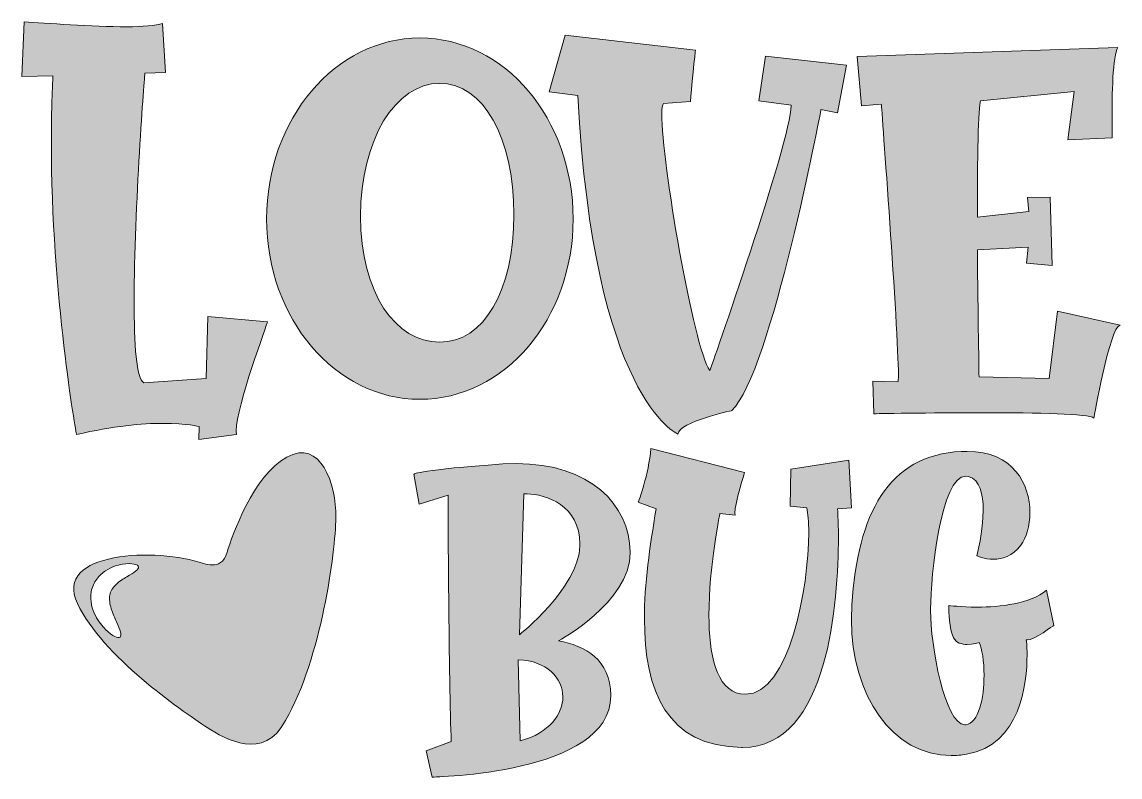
# Model space of a CAD drawing. Header units: inches. Extents: x 188 to 892, y -920 to -159.
# Drawn here: x 188 to 890, y -920 to -437 of the extents above; entities that cross this region are included whole.
import ezdxf

# ---------------------------------------------------------------- set-up
doc = ezdxf.new("R2010")
doc.units = ezdxf.units.IN
doc.header["$MEASUREMENT"] = 0
doc.layers.add('Layer 1', color=7, linetype='Continuous')

# ---------------------------------------------------------------- blocks, each defined once
blk = doc.blocks.new('block 3')
at = {"layer": 'Layer 1', "true_color": 0xe43b40}
h = blk.add_hatch(color=13, dxfattribs=at)
h.dxf.hatch_style = 2
edge = h.paths.add_edge_path()
edge.add_spline(control_points=[(301.8, -695.38), (301.8, -695.38), (293.95, -693.33), (278.58, -693.33), (265.61, -693.33), (246.83, -695.03), (223.27, -700.5), (223.27, -700.5), (207.22, -611.72), (207.22, -512.7), (207.22, -499.04), (207.56, -485.04), (208.24, -471.04), (208.24, -471.04), (188.44, -471.38), (188.44, -471.38), (188.44, -471.38), (189.8, -436.55), (189.8, -436.55), (203.46, -437.23), (233.51, -439.62), (255.36, -439.62), (265.61, -439.62), (274.14, -438.94), (278.24, -437.58), (278.24, -437.58), (280.29, -468.99), (280.29, -468.99), (280.29, -468.99), (266.97, -469.33), (266.97, -469.33), (266.97, -469.33), (260.14, -556.06), (260.14, -614.79), (260.14, -643.13), (261.51, -664.64), (266.29, -667.38), (266.29, -667.38), (306.24, -664.64), (306.24, -664.64), (306.24, -664.64), (307.26, -625.04), (307.26, -625.04), (307.26, -625.04), (345.51, -628.45), (345.51, -628.45), (345.51, -628.45), (325.36, -682.74), (325.36, -698.11), (325.36, -698.11), (325.7, -700.5), (325.7, -700.5), (325.7, -700.5), (301.46, -703.57), (301.46, -703.57), (301.46, -703.57), (301.8, -695.38), (301.8, -695.38)], knot_values=[0, 0, 0, 0, 1, 1, 1, 2, 2, 2, 3, 3, 3, 4, 4, 4, 5, 5, 5, 6, 6, 6, 7, 7, 7, 8, 8, 8, 9, 9, 9, 10, 10, 10, 11, 11, 11, 12, 12, 12, 13, 13, 13, 14, 14, 14, 15, 15, 15, 16, 16, 16, 17, 17, 17, 18, 18, 18, 19, 19, 19, 19], degree=3, periodic=1)
h = blk.add_hatch(color=13, dxfattribs=at)
h.dxf.hatch_style = 2
edge = h.paths.add_edge_path()
edge.add_spline(control_points=[(344.82, -562.55), (344.82, -498.7), (388.86, -446.8), (442.82, -446.8), (497.11, -446.8), (540.81, -498.7), (540.81, -562.55), (540.81, -626.4), (497.11, -677.96), (442.82, -677.96), (388.86, -677.96), (344.82, -626.4), (344.82, -562.55)], knot_values=[0, 0, 0, 0, 1, 1, 1, 2, 2, 2, 3, 3, 3, 4, 4, 4, 4], degree=3, periodic=1)
edge = h.paths.add_edge_path()
edge.add_spline(control_points=[(502.91, -559.82), (502.91, -510.65), (483.45, -475.82), (455.45, -475.82), (427.45, -475.82), (404.91, -511.67), (404.91, -560.84), (404.91, -610.01), (427.45, -641.42), (455.45, -641.42), (483.45, -641.42), (502.91, -608.99), (502.91, -559.82)], knot_values=[0, 0, 0, 0, 1, 1, 1, 2, 2, 2, 3, 3, 3, 4, 4, 4, 4], degree=3, periodic=1)
h = blk.add_hatch(color=13, dxfattribs=at)
h.dxf.hatch_style = 2
edge = h.paths.add_edge_path()
edge.add_spline(control_points=[(543.89, -483.67), (543.89, -483.67), (525.45, -481.28), (525.45, -481.28), (525.45, -481.28), (535.69, -445.09), (535.69, -445.09), (535.69, -445.09), (619.01, -454.65), (619.01, -454.65), (619.01, -454.65), (615.94, -481.28), (615.94, -487.43), (615.94, -487.43), (598.52, -488.79), (598.52, -488.79), (597.84, -489.48), (597.5, -491.87), (597.5, -495.62), (597.5, -525.67), (617.64, -645.18), (628.23, -659.52), (628.23, -659.52), (680.13, -512.35), (680.13, -490.16), (680.13, -490.16), (680.13, -489.82), (680.13, -489.82), (680.13, -489.82), (659.64, -487.09), (659.64, -487.09), (659.64, -487.09), (663.74, -458.41), (663.74, -458.41), (663.74, -458.41), (715.64, -464.21), (715.64, -464.21), (715.64, -464.21), (709.83, -494.6), (709.83, -494.6), (709.83, -494.6), (699.25, -492.55), (699.25, -492.55), (699.25, -492.55), (667.5, -660.89), (642.23, -685.13), (642.23, -685.13), (608.77, -692.3), (607.74, -700.16), (607.74, -700.16), (553.79, -677.62), (543.89, -483.67)], knot_values=[0, 0, 0, 0, 1, 1, 1, 2, 2, 2, 3, 3, 3, 4, 4, 4, 5, 5, 5, 6, 6, 6, 7, 7, 7, 8, 8, 8, 9, 9, 9, 10, 10, 10, 11, 11, 11, 12, 12, 12, 13, 13, 13, 14, 14, 14, 15, 15, 15, 16, 16, 16, 17, 17, 17, 17], degree=3, periodic=1)
h = blk.add_hatch(color=13, dxfattribs=at)
h.dxf.hatch_style = 2
edge = h.paths.add_edge_path()
edge.add_spline(control_points=[(804.07, -686.5), (768.56, -686.5), (733.05, -687.18), (733.05, -687.18), (733.05, -687.18), (732.37, -666.35), (732.37, -666.35), (732.37, -666.35), (748.42, -666.69), (748.42, -666.69), (748.76, -666.35), (748.76, -664.64), (748.76, -662.25), (748.76, -634.25), (737.83, -489.14), (737.83, -489.14), (737.83, -489.14), (725.2, -490.16), (725.2, -490.16), (725.2, -490.16), (722.47, -458.75), (722.47, -458.75), (722.47, -458.75), (889.1, -452.94), (889.1, -452.94), (885.68, -457.72), (885.34, -484.01), (885.34, -499.38), (885.34, -499.38), (885.34, -510.65), (885.34, -510.65), (885.34, -510.65), (857, -512.01), (857, -512.01), (857, -512.01), (861.1, -480.94), (861.1, -480.94), (861.1, -480.94), (801.34, -487.09), (801.34, -487.09), (799.64, -490.16), (799.29, -524.31), (799.29, -561.52), (799.29, -561.52), (832.07, -557.77), (832.07, -557.77), (832.07, -557.77), (831.39, -548.89), (831.39, -548.89), (831.39, -548.89), (845.73, -548.55), (845.73, -548.55), (845.73, -548.55), (847.1, -592.26), (847.1, -592.26), (847.1, -592.26), (830.71, -590.89), (830.71, -590.89), (830.71, -590.89), (831.73, -580.65), (831.73, -580.65), (831.73, -580.65), (799.29, -582.35), (799.29, -582.35), (799.64, -624.01), (800.32, -663.62), (800.32, -663.62), (800.32, -663.62), (845.05, -664.64), (845.05, -664.64), (845.05, -664.64), (850.51, -621.62), (850.51, -621.62), (850.51, -621.62), (890.46, -630.5), (890.46, -630.5), (883.98, -631.52), (873.73, -689.91), (873.73, -689.91), (870.66, -687.18), (837.2, -686.5), (804.07, -686.5)], knot_values=[0, 0, 0, 0, 1, 1, 1, 2, 2, 2, 3, 3, 3, 4, 4, 4, 5, 5, 5, 6, 6, 6, 7, 7, 7, 8, 8, 8, 9, 9, 9, 10, 10, 10, 11, 11, 11, 12, 12, 12, 13, 13, 13, 14, 14, 14, 15, 15, 15, 16, 16, 16, 17, 17, 17, 18, 18, 18, 19, 19, 19, 20, 20, 20, 21, 21, 21, 22, 22, 22, 23, 23, 23, 24, 24, 24, 25, 25, 25, 26, 26, 26, 27, 27, 27, 27], degree=3, periodic=1)
at = {"layer": 'Layer 1', "lineweight": 0}
for points, knots in [([(301.8, -695.38), (301.8, -695.38), (293.95, -693.33), (278.58, -693.33), (265.61, -693.33), (246.83, -695.03), (223.27, -700.5), (223.27, -700.5), (207.22, -611.72), (207.22, -512.7), (207.22, -499.04), (207.56, -485.04), (208.24, -471.04), (208.24, -471.04), (188.44, -471.38), (188.44, -471.38), (188.44, -471.38), (189.8, -436.55), (189.8, -436.55), (203.46, -437.23), (233.51, -439.62), (255.36, -439.62), (265.61, -439.62), (274.14, -438.94), (278.24, -437.58), (278.24, -437.58), (280.29, -468.99), (280.29, -468.99), (280.29, -468.99), (266.97, -469.33), (266.97, -469.33), (266.97, -469.33), (260.14, -556.06), (260.14, -614.79), (260.14, -643.13), (261.51, -664.64), (266.29, -667.38), (266.29, -667.38), (306.24, -664.64), (306.24, -664.64), (306.24, -664.64), (307.26, -625.04), (307.26, -625.04), (307.26, -625.04), (345.51, -628.45), (345.51, -628.45), (345.51, -628.45), (325.36, -682.74), (325.36, -698.11), (325.36, -698.11), (325.7, -700.5), (325.7, -700.5), (325.7, -700.5), (301.46, -703.57), (301.46, -703.57), (301.46, -703.57), (301.8, -695.38), (301.8, -695.38)], [0, 0, 0, 0, 1, 1, 1, 2, 2, 2, 3, 3, 3, 4, 4, 4, 5, 5, 5, 6, 6, 6, 7, 7, 7, 8, 8, 8, 9, 9, 9, 10, 10, 10, 11, 11, 11, 12, 12, 12, 13, 13, 13, 14, 14, 14, 15, 15, 15, 16, 16, 16, 17, 17, 17, 18, 18, 18, 19, 19, 19, 19]), ([(344.82, -562.55), (344.82, -498.7), (388.86, -446.8), (442.82, -446.8), (497.11, -446.8), (540.81, -498.7), (540.81, -562.55), (540.81, -626.4), (497.11, -677.96), (442.82, -677.96), (388.86, -677.96), (344.82, -626.4), (344.82, -562.55)], [0, 0, 0, 0, 1, 1, 1, 2, 2, 2, 3, 3, 3, 4, 4, 4, 4]), ([(543.89, -483.67), (543.89, -483.67), (525.45, -481.28), (525.45, -481.28), (525.45, -481.28), (535.69, -445.09), (535.69, -445.09), (535.69, -445.09), (619.01, -454.65), (619.01, -454.65), (619.01, -454.65), (615.94, -481.28), (615.94, -487.43), (615.94, -487.43), (598.52, -488.79), (598.52, -488.79), (597.84, -489.48), (597.5, -491.87), (597.5, -495.62), (597.5, -525.67), (617.64, -645.18), (628.23, -659.52), (628.23, -659.52), (680.13, -512.35), (680.13, -490.16), (680.13, -490.16), (680.13, -489.82), (680.13, -489.82), (680.13, -489.82), (659.64, -487.09), (659.64, -487.09), (659.64, -487.09), (663.74, -458.41), (663.74, -458.41), (663.74, -458.41), (715.64, -464.21), (715.64, -464.21), (715.64, -464.21), (709.83, -494.6), (709.83, -494.6), (709.83, -494.6), (699.25, -492.55), (699.25, -492.55), (699.25, -492.55), (667.5, -660.89), (642.23, -685.13), (642.23, -685.13), (608.77, -692.3), (607.74, -700.16), (607.74, -700.16), (553.79, -677.62), (543.89, -483.67)], [0, 0, 0, 0, 1, 1, 1, 2, 2, 2, 3, 3, 3, 4, 4, 4, 5, 5, 5, 6, 6, 6, 7, 7, 7, 8, 8, 8, 9, 9, 9, 10, 10, 10, 11, 11, 11, 12, 12, 12, 13, 13, 13, 14, 14, 14, 15, 15, 15, 16, 16, 16, 17, 17, 17, 17]), ([(804.07, -686.5), (768.56, -686.5), (733.05, -687.18), (733.05, -687.18), (733.05, -687.18), (732.37, -666.35), (732.37, -666.35), (732.37, -666.35), (748.42, -666.69), (748.42, -666.69), (748.76, -666.35), (748.76, -664.64), (748.76, -662.25), (748.76, -634.25), (737.83, -489.14), (737.83, -489.14), (737.83, -489.14), (725.2, -490.16), (725.2, -490.16), (725.2, -490.16), (722.47, -458.75), (722.47, -458.75), (722.47, -458.75), (889.1, -452.94), (889.1, -452.94), (885.68, -457.72), (885.34, -484.01), (885.34, -499.38), (885.34, -499.38), (885.34, -510.65), (885.34, -510.65), (885.34, -510.65), (857, -512.01), (857, -512.01), (857, -512.01), (861.1, -480.94), (861.1, -480.94), (861.1, -480.94), (801.34, -487.09), (801.34, -487.09), (799.64, -490.16), (799.29, -524.31), (799.29, -561.52), (799.29, -561.52), (832.07, -557.77), (832.07, -557.77), (832.07, -557.77), (831.39, -548.89), (831.39, -548.89), (831.39, -548.89), (845.73, -548.55), (845.73, -548.55), (845.73, -548.55), (847.1, -592.26), (847.1, -592.26), (847.1, -592.26), (830.71, -590.89), (830.71, -590.89), (830.71, -590.89), (831.73, -580.65), (831.73, -580.65), (831.73, -580.65), (799.29, -582.35), (799.29, -582.35), (799.64, -624.01), (800.32, -663.62), (800.32, -663.62), (800.32, -663.62), (845.05, -664.64), (845.05, -664.64), (845.05, -664.64), (850.51, -621.62), (850.51, -621.62), (850.51, -621.62), (890.46, -630.5), (890.46, -630.5), (883.98, -631.52), (873.73, -689.91), (873.73, -689.91), (870.66, -687.18), (837.2, -686.5), (804.07, -686.5)], [0, 0, 0, 0, 1, 1, 1, 2, 2, 2, 3, 3, 3, 4, 4, 4, 5, 5, 5, 6, 6, 6, 7, 7, 7, 8, 8, 8, 9, 9, 9, 10, 10, 10, 11, 11, 11, 12, 12, 12, 13, 13, 13, 14, 14, 14, 15, 15, 15, 16, 16, 16, 17, 17, 17, 18, 18, 18, 19, 19, 19, 20, 20, 20, 21, 21, 21, 22, 22, 22, 23, 23, 23, 24, 24, 24, 25, 25, 25, 26, 26, 26, 27, 27, 27, 27]), ([(502.91, -559.82), (502.91, -510.65), (483.45, -475.82), (455.45, -475.82), (427.45, -475.82), (404.91, -511.67), (404.91, -560.84), (404.91, -610.01), (427.45, -641.42), (455.45, -641.42), (483.45, -641.42), (502.91, -608.99), (502.91, -559.82)], [0, 0, 0, 0, 1, 1, 1, 2, 2, 2, 3, 3, 3, 4, 4, 4, 4])]:
    blk.add_open_spline(points, degree=3, knots=knots, dxfattribs=at)
blk = doc.blocks.new('block 5')
at = {"layer": 'Layer 1', "true_color": 0xffffff}
h = blk.add_hatch(color=7, dxfattribs=at)
h.dxf.hatch_style = 2
edge = h.paths.add_edge_path()
edge.add_spline(control_points=[(648.65, -900.64), (600.65, -900.12), (586.38, -864.32), (586.38, -818.4), (586.38, -796.35), (589.76, -771.97), (593.91, -748.1), (593.91, -748.1), (582.49, -743.69), (582.49, -743.69), (582.49, -743.69), (589.24, -725.79), (590.53, -709.45), (590.53, -709.45), (650.46, -724.75), (650.46, -724.75), (650.46, -724.75), (644.24, -744.21), (644.24, -750.7), (644.24, -750.7), (644.49, -751.99), (644.49, -751.99), (644.49, -751.99), (634.64, -750.95), (634.64, -750.95), (634.64, -750.95), (627.63, -784.94), (627.63, -816.07), (627.63, -840.72), (632.04, -863.54), (647.87, -866.4), (647.87, -866.4), (650.98, -866.66), (650.98, -866.66), (679, -866.66), (691.45, -798.43), (691.45, -763.15), (691.45, -756.4), (690.93, -750.95), (690.15, -747.32), (690.15, -747.32), (679.52, -746.28), (679.52, -746.28), (679.52, -746.28), (680.04, -722.68), (680.04, -722.68), (680.04, -722.68), (717.14, -716.97), (717.14, -716.97), (717.14, -716.97), (718.69, -747.32), (718.69, -747.32), (718.69, -747.32), (709.87, -748.1), (709.87, -748.1), (709.87, -748.1), (710.39, -755.1), (710.39, -766), (710.39, -806.47), (704.42, -900.64), (649.16, -900.64), (649.16, -900.64), (648.65, -900.64), (648.65, -900.64)], knot_values=[0, 0, 0, 0, 1, 1, 1, 2, 2, 2, 3, 3, 3, 4, 4, 4, 5, 5, 5, 6, 6, 6, 7, 7, 7, 8, 8, 8, 9, 9, 9, 10, 10, 10, 11, 11, 11, 12, 12, 12, 13, 13, 13, 14, 14, 14, 15, 15, 15, 16, 16, 16, 17, 17, 17, 18, 18, 18, 19, 19, 19, 20, 20, 20, 21, 21, 21, 21], degree=3, periodic=1)
h = blk.add_hatch(color=7, dxfattribs=at)
h.dxf.hatch_style = 2
edge = h.paths.add_edge_path()
edge.add_spline(control_points=[(718.7, -818.66), (718.7, -818.66), (718.96, -809.33), (718.96, -809.33), (722.85, -751.73), (741.79, -713.6), (789, -711.26), (789, -711.26), (792.63, -711.26), (792.63, -711.26), (822.47, -711.26), (832.85, -732.28), (832.85, -750.44), (832.85, -758.74), (830.51, -766.52), (827.14, -771.19), (821.69, -778.45), (814.95, -780.27), (809.5, -780.27), (803.53, -780.27), (798.86, -777.93), (798.86, -777.93), (798.86, -777.93), (803.01, -762.63), (803.01, -748.62), (803.01, -738.76), (800.94, -729.42), (793.67, -727.35), (793.67, -727.35), (791.86, -727.09), (791.86, -727.09), (775.77, -727.09), (769.55, -790.65), (769.29, -811.92), (769.29, -811.92), (769.29, -812.96), (769.29, -812.96), (769.29, -835.01), (778.37, -886.11), (791.34, -886.11), (791.34, -886.11), (791.86, -886.11), (791.86, -886.11), (800.16, -885.08), (803.53, -868.99), (803.53, -854.47), (803.53, -845.64), (802.23, -837.34), (800.42, -833.45), (800.42, -833.45), (796.53, -834.75), (792.63, -834.75), (789.26, -834.75), (785.63, -833.71), (784.07, -830.6), (781.22, -824.63), (780.96, -813.48), (780.96, -810.62), (780.96, -810.62), (780.96, -809.84), (780.96, -809.84), (780.96, -809.84), (788.74, -810.88), (799.12, -810.88), (813.65, -810.88), (833.1, -808.81), (843.48, -799.99), (843.48, -799.99), (848.15, -822.56), (848.15, -822.56), (848.15, -822.56), (835.44, -831.9), (831.03, -831.9), (831.03, -831.9), (830.51, -831.9), (830.51, -831.9), (830.51, -831.9), (831.03, -835.53), (831.03, -841.24), (831.03, -859.65), (826.88, -899.09), (792.38, -905.05), (789, -905.57), (785.63, -905.83), (782.52, -905.83), (745.16, -905.83), (718.7, -867.7), (718.7, -818.66)], knot_values=[0, 0, 0, 0, 1, 1, 1, 2, 2, 2, 3, 3, 3, 4, 4, 4, 5, 5, 5, 6, 6, 6, 7, 7, 7, 8, 8, 8, 9, 9, 9, 10, 10, 10, 11, 11, 11, 12, 12, 12, 13, 13, 13, 14, 14, 14, 15, 15, 15, 16, 16, 16, 17, 17, 17, 18, 18, 18, 19, 19, 19, 20, 20, 20, 21, 21, 21, 22, 22, 22, 23, 23, 23, 24, 24, 24, 25, 25, 25, 26, 26, 26, 27, 27, 27, 28, 28, 28, 29, 29, 29, 29], degree=3, periodic=1)
h = blk.add_hatch(color=7, dxfattribs=at)
h.dxf.hatch_style = 2
edge = h.paths.add_edge_path()
edge.add_spline(control_points=[(446.81, -902.72), (446.81, -902.72), (462.89, -896.75), (462.89, -896.75), (461.34, -862.25), (460.82, -739.28), (460.82, -739.28), (460.82, -739.28), (442.4, -744.99), (442.4, -744.99), (442.4, -744.99), (439.03, -725.79), (439.03, -725.79), (439.03, -725.79), (443.18, -722.94), (495.84, -719.3), (495.84, -719.3), (504.4, -719.04), (504.4, -719.04), (551.62, -719.04), (576.78, -745.25), (577.3, -775.6), (577.3, -775.6), (577.3, -776.12), (577.3, -776.12), (577.3, -808.03), (531.38, -832.41), (531.38, -832.41), (548.77, -835.53), (564.59, -844.61), (564.85, -867.18), (564.85, -867.18), (564.85, -867.7), (564.85, -867.7), (564.85, -918.02), (450.7, -919.58), (450.7, -919.58), (450.7, -919.58), (446.81, -902.72), (446.81, -902.72)], knot_values=[0, 0, 0, 0, 1, 1, 1, 2, 2, 2, 3, 3, 3, 4, 4, 4, 5, 5, 5, 6, 6, 6, 7, 7, 7, 8, 8, 8, 9, 9, 9, 10, 10, 10, 11, 11, 11, 12, 12, 12, 13, 13, 13, 13], degree=3, periodic=1)
edge = h.paths.add_edge_path()
edge.add_spline(control_points=[(534.24, -868.21), (534.24, -856.28), (524.12, -845.13), (505.7, -844.61), (505.7, -844.61), (507, -896.49), (507, -896.49), (525.68, -891.3), (534.24, -879.37), (534.24, -868.21)], knot_values=[0, 0, 0, 0, 1, 1, 1, 2, 2, 2, 3, 3, 3, 3], degree=3, periodic=1)
edge = h.paths.add_edge_path()
edge.add_spline(control_points=[(545.13, -771.71), (545.13, -771.71), (545.13, -770.41), (545.13, -770.41), (545.13, -746.03), (523.34, -738.5), (511.41, -738.5), (511.41, -738.5), (509.33, -738.5), (509.33, -738.5), (509.33, -738.5), (506.48, -828.52), (506.48, -828.52), (506.48, -828.52), (544.35, -798.69), (545.13, -771.71)], knot_values=[0, 0, 0, 0, 1, 1, 1, 2, 2, 2, 3, 3, 3, 4, 4, 4, 5, 5, 5, 5], degree=3, periodic=1)
at = {"layer": 'Layer 1', "lineweight": 0}
for points, knots in [([(648.65, -900.64), (600.65, -900.12), (586.38, -864.32), (586.38, -818.4), (586.38, -796.35), (589.76, -771.97), (593.91, -748.1), (593.91, -748.1), (582.49, -743.69), (582.49, -743.69), (582.49, -743.69), (589.24, -725.79), (590.53, -709.45), (590.53, -709.45), (650.46, -724.75), (650.46, -724.75), (650.46, -724.75), (644.24, -744.21), (644.24, -750.7), (644.24, -750.7), (644.49, -751.99), (644.49, -751.99), (644.49, -751.99), (634.64, -750.95), (634.64, -750.95), (634.64, -750.95), (627.63, -784.94), (627.63, -816.07), (627.63, -840.72), (632.04, -863.54), (647.87, -866.4), (647.87, -866.4), (650.98, -866.66), (650.98, -866.66), (679, -866.66), (691.45, -798.43), (691.45, -763.15), (691.45, -756.4), (690.93, -750.95), (690.15, -747.32), (690.15, -747.32), (679.52, -746.28), (679.52, -746.28), (679.52, -746.28), (680.04, -722.68), (680.04, -722.68), (680.04, -722.68), (717.14, -716.97), (717.14, -716.97), (717.14, -716.97), (718.69, -747.32), (718.69, -747.32), (718.69, -747.32), (709.87, -748.1), (709.87, -748.1), (709.87, -748.1), (710.39, -755.1), (710.39, -766), (710.39, -806.47), (704.42, -900.64), (649.16, -900.64), (649.16, -900.64), (648.65, -900.64), (648.65, -900.64)], [0, 0, 0, 0, 1, 1, 1, 2, 2, 2, 3, 3, 3, 4, 4, 4, 5, 5, 5, 6, 6, 6, 7, 7, 7, 8, 8, 8, 9, 9, 9, 10, 10, 10, 11, 11, 11, 12, 12, 12, 13, 13, 13, 14, 14, 14, 15, 15, 15, 16, 16, 16, 17, 17, 17, 18, 18, 18, 19, 19, 19, 20, 20, 20, 21, 21, 21, 21]), ([(718.7, -818.66), (718.7, -818.66), (718.96, -809.33), (718.96, -809.33), (722.85, -751.73), (741.79, -713.6), (789, -711.26), (789, -711.26), (792.63, -711.26), (792.63, -711.26), (822.47, -711.26), (832.85, -732.28), (832.85, -750.44), (832.85, -758.74), (830.51, -766.52), (827.14, -771.19), (821.69, -778.45), (814.95, -780.27), (809.5, -780.27), (803.53, -780.27), (798.86, -777.93), (798.86, -777.93), (798.86, -777.93), (803.01, -762.63), (803.01, -748.62), (803.01, -738.76), (800.94, -729.42), (793.67, -727.35), (793.67, -727.35), (791.86, -727.09), (791.86, -727.09), (775.77, -727.09), (769.55, -790.65), (769.29, -811.92), (769.29, -811.92), (769.29, -812.96), (769.29, -812.96), (769.29, -835.01), (778.37, -886.11), (791.34, -886.11), (791.34, -886.11), (791.86, -886.11), (791.86, -886.11), (800.16, -885.08), (803.53, -868.99), (803.53, -854.47), (803.53, -845.64), (802.23, -837.34), (800.42, -833.45), (800.42, -833.45), (796.53, -834.75), (792.63, -834.75), (789.26, -834.75), (785.63, -833.71), (784.07, -830.6), (781.22, -824.63), (780.96, -813.48), (780.96, -810.62), (780.96, -810.62), (780.96, -809.84), (780.96, -809.84), (780.96, -809.84), (788.74, -810.88), (799.12, -810.88), (813.65, -810.88), (833.1, -808.81), (843.48, -799.99), (843.48, -799.99), (848.15, -822.56), (848.15, -822.56), (848.15, -822.56), (835.44, -831.9), (831.03, -831.9), (831.03, -831.9), (830.51, -831.9), (830.51, -831.9), (830.51, -831.9), (831.03, -835.53), (831.03, -841.24), (831.03, -859.65), (826.88, -899.09), (792.38, -905.05), (789, -905.57), (785.63, -905.83), (782.52, -905.83), (745.16, -905.83), (718.7, -867.7), (718.7, -818.66)], [0, 0, 0, 0, 1, 1, 1, 2, 2, 2, 3, 3, 3, 4, 4, 4, 5, 5, 5, 6, 6, 6, 7, 7, 7, 8, 8, 8, 9, 9, 9, 10, 10, 10, 11, 11, 11, 12, 12, 12, 13, 13, 13, 14, 14, 14, 15, 15, 15, 16, 16, 16, 17, 17, 17, 18, 18, 18, 19, 19, 19, 20, 20, 20, 21, 21, 21, 22, 22, 22, 23, 23, 23, 24, 24, 24, 25, 25, 25, 26, 26, 26, 27, 27, 27, 28, 28, 28, 29, 29, 29, 29]), ([(446.81, -902.72), (446.81, -902.72), (462.89, -896.75), (462.89, -896.75), (461.34, -862.25), (460.82, -739.28), (460.82, -739.28), (460.82, -739.28), (442.4, -744.99), (442.4, -744.99), (442.4, -744.99), (439.03, -725.79), (439.03, -725.79), (439.03, -725.79), (443.18, -722.94), (495.84, -719.3), (495.84, -719.3), (504.4, -719.04), (504.4, -719.04), (551.62, -719.04), (576.78, -745.25), (577.3, -775.6), (577.3, -775.6), (577.3, -776.12), (577.3, -776.12), (577.3, -808.03), (531.38, -832.41), (531.38, -832.41), (548.77, -835.53), (564.59, -844.61), (564.85, -867.18), (564.85, -867.18), (564.85, -867.7), (564.85, -867.7), (564.85, -918.02), (450.7, -919.58), (450.7, -919.58), (450.7, -919.58), (446.81, -902.72), (446.81, -902.72)], [0, 0, 0, 0, 1, 1, 1, 2, 2, 2, 3, 3, 3, 4, 4, 4, 5, 5, 5, 6, 6, 6, 7, 7, 7, 8, 8, 8, 9, 9, 9, 10, 10, 10, 11, 11, 11, 12, 12, 12, 13, 13, 13, 13]), ([(545.13, -771.71), (545.13, -771.71), (545.13, -770.41), (545.13, -770.41), (545.13, -746.03), (523.34, -738.5), (511.41, -738.5), (511.41, -738.5), (509.33, -738.5), (509.33, -738.5), (509.33, -738.5), (506.48, -828.52), (506.48, -828.52), (506.48, -828.52), (544.35, -798.69), (545.13, -771.71)], [0, 0, 0, 0, 1, 1, 1, 2, 2, 2, 3, 3, 3, 4, 4, 4, 5, 5, 5, 5]), ([(534.24, -868.21), (534.24, -856.28), (524.12, -845.13), (505.7, -844.61), (505.7, -844.61), (507, -896.49), (507, -896.49), (525.68, -891.3), (534.24, -879.37), (534.24, -868.21)], [0, 0, 0, 0, 1, 1, 1, 2, 2, 2, 3, 3, 3, 3])]:
    blk.add_open_spline(points, degree=3, knots=knots, dxfattribs=at)
blk = doc.blocks.new('block 2')
at = {"layer": 'Layer 1', "true_color": 0xffffff}
h = blk.add_hatch(color=7, dxfattribs=at)
h.dxf.hatch_style = 2
edge = h.paths.add_edge_path()
edge.add_spline(control_points=[(357.78, -714.92), (336.09, -726.78), (322.92, -765.12), (319.58, -775.73), (317.35, -782.83), (313.73, -783.79), (310.21, -783.92), (308.28, -784.01), (306.36, -783.61), (304.52, -782.96), (275.08, -772.62), (208.06, -775.22), (223.9, -808.55), (240.03, -842.48), (289.54, -876.28), (306.79, -887.96), (318.47, -895.37), (343.5, -909.66), (356.85, -883.47), (379.83, -843.77), (388.94, -775.55), (389.11, -753.7), (389.29, -731.85), (379.48, -703.04), (357.78, -714.92)], knot_values=[0, 0, 0, 0, 1, 1, 1, 2, 2, 2, 3, 3, 3, 4, 4, 4, 5, 5, 5, 6, 6, 6, 7, 7, 7, 8, 8, 8, 8], degree=3, periodic=1)
edge = h.paths.add_edge_path()
edge.add_spline(control_points=[(255.5, -791.42), (253.25, -792.78), (250.69, -794.44), (248.58, -796.45), (246.42, -798.47), (245.06, -800.65), (244.57, -803.19), (244.15, -805.77), (244.57, -808.89), (245.57, -811.93), (246.53, -815), (247.87, -817.85), (248.91, -820.37), (251.14, -825.37), (252.45, -828.93), (251.16, -830.07), (249.96, -831.11), (246.37, -829.56), (241.95, -825.24), (239.81, -823.01), (237.39, -820.17), (235.38, -816.25), (233.4, -812.4), (231.76, -807.13), (232.76, -801.03), (233.29, -798.03), (234.6, -795.2), (236.25, -792.95), (237.92, -790.68), (239.88, -788.93), (241.84, -787.66), (245.75, -785.08), (249.51, -783.96), (252.65, -783.41), (258.92, -782.38), (262.84, -783.59), (263.02, -785.19), (263.24, -786.86), (260.01, -788.66), (255.5, -791.42)], knot_values=[0, 0, 0, 0, 1, 1, 1, 2, 2, 2, 3, 3, 3, 4, 4, 4, 5, 5, 5, 6, 6, 6, 7, 7, 7, 8, 8, 8, 9, 9, 9, 10, 10, 10, 11, 11, 11, 12, 12, 12, 13, 13, 13, 13], degree=3, periodic=1)
at = {"layer": 'Layer 1', "lineweight": 0}
for points, knots in [([(357.78, -714.92), (336.09, -726.78), (322.92, -765.12), (319.58, -775.73), (317.35, -782.83), (313.73, -783.79), (310.21, -783.92), (308.28, -784.01), (306.36, -783.61), (304.52, -782.96), (275.08, -772.62), (208.06, -775.22), (223.9, -808.55), (240.03, -842.48), (289.54, -876.28), (306.79, -887.96), (318.47, -895.37), (343.5, -909.66), (356.85, -883.47), (379.83, -843.77), (388.94, -775.55), (389.11, -753.7), (389.29, -731.85), (379.48, -703.04), (357.78, -714.92)], [0, 0, 0, 0, 1, 1, 1, 2, 2, 2, 3, 3, 3, 4, 4, 4, 5, 5, 5, 6, 6, 6, 7, 7, 7, 8, 8, 8, 8]), ([(255.5, -791.42), (253.25, -792.78), (250.69, -794.44), (248.58, -796.45), (246.42, -798.47), (245.06, -800.65), (244.57, -803.19), (244.15, -805.77), (244.57, -808.89), (245.57, -811.93), (246.53, -815), (247.87, -817.85), (248.91, -820.37), (251.14, -825.37), (252.45, -828.93), (251.16, -830.07), (249.96, -831.11), (246.37, -829.56), (241.95, -825.24), (239.81, -823.01), (237.39, -820.17), (235.38, -816.25), (233.4, -812.4), (231.76, -807.13), (232.76, -801.03), (233.29, -798.03), (234.6, -795.2), (236.25, -792.95), (237.92, -790.68), (239.88, -788.93), (241.84, -787.66), (245.75, -785.08), (249.51, -783.96), (252.65, -783.41), (258.92, -782.38), (262.84, -783.59), (263.02, -785.19), (263.24, -786.86), (260.01, -788.66), (255.5, -791.42)], [0, 0, 0, 0, 1, 1, 1, 2, 2, 2, 3, 3, 3, 4, 4, 4, 5, 5, 5, 6, 6, 6, 7, 7, 7, 8, 8, 8, 9, 9, 9, 10, 10, 10, 11, 11, 11, 12, 12, 12, 13, 13, 13, 13])]:
    blk.add_open_spline(points, degree=3, knots=knots, dxfattribs=at)
at = {"layer": 'Layer 1'}
for name in ['block 3', 'block 5']:
    blk.add_blockref(name, (0, 0), dxfattribs=at)

msp = doc.modelspace()

# ---------------------------------------------------------------- block references
at = {"layer": 'Layer 1'}
msp.add_blockref('block 2', (0, 0), dxfattribs=at)

doc.saveas('drawing.dxf')
